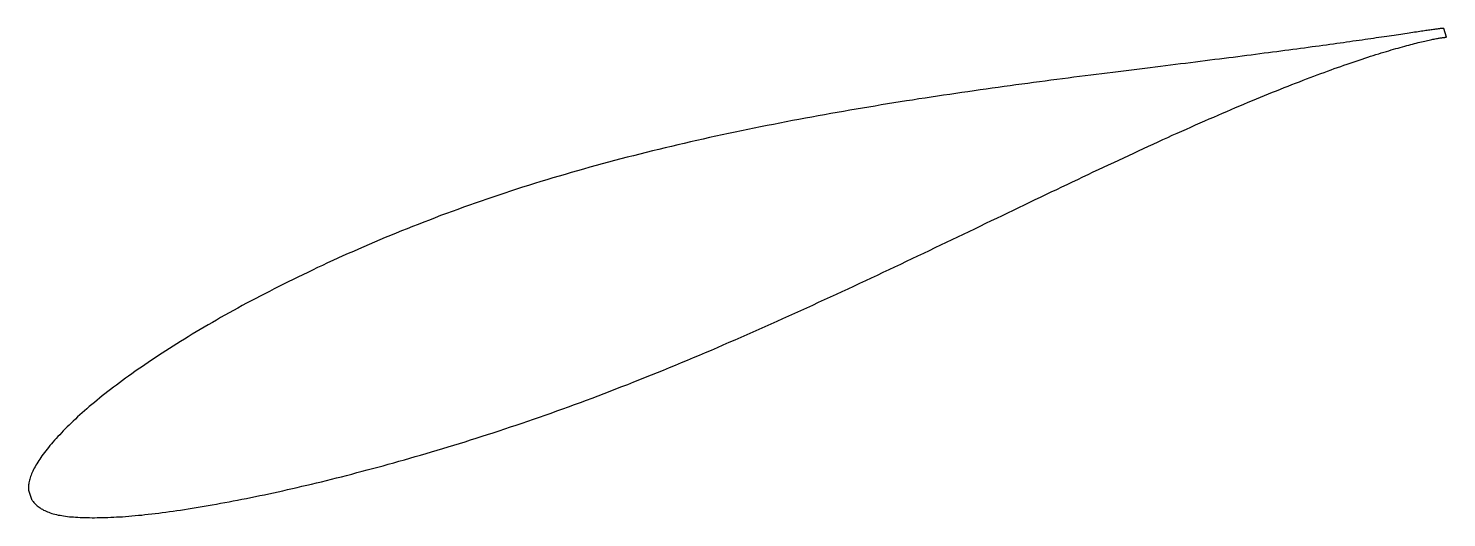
# Model space of a CAD drawing. Header units: metres. Extents: x -45 to 92, y -17 to 30.
import ezdxf

# ---------------------------------------------------------------- set-up
doc = ezdxf.new("R2010")
doc.units = ezdxf.units.M

msp = doc.modelspace()

# ---------------------------------------------------------------- linework, layer by layer
msp.add_lwpolyline([(91.31, 30.47), (91.3, 30.47), (91.29, 30.47), (91.28, 30.47), (91.26, 30.47), (91.24, 30.47), (91.2, 30.46), (91.17, 30.46), (91.13, 30.46), (91.08, 30.45), (91.03, 30.45), (90.97, 30.44), (90.9, 30.43), (90.84, 30.42), (90.76, 30.41), (90.68, 30.4), (90.6, 30.39), (90.51, 30.38), (90.41, 30.37), (90.31, 30.35), (90.2, 30.34), (90.09, 30.32), (89.97, 30.3), (89.85, 30.29), (89.72, 30.27), (89.59, 30.25), (89.45, 30.23), (89.3, 30.21), (89.15, 30.19), (89, 30.16), (88.84, 30.14), (88.67, 30.11), (88.5, 30.09), (88.33, 30.06), (88.14, 30.04), (87.96, 30.01), (87.77, 29.98), (87.57, 29.95), (87.37, 29.92), (87.16, 29.89), (86.95, 29.86), (86.73, 29.82), (86.51, 29.79), (86.28, 29.76), (86.04, 29.72), (85.81, 29.69), (85.56, 29.65), (85.31, 29.62), (85.06, 29.58), (84.8, 29.54), (84.54, 29.5), (84.27, 29.46), (84, 29.42), (83.72, 29.38), (83.43, 29.34), (83.15, 29.3), (82.85, 29.26), (82.55, 29.22), (82.25, 29.17), (81.94, 29.13), (81.63, 29.08), (81.31, 29.04), (80.99, 29), (80.66, 28.95), (80.33, 28.9), (79.99, 28.86), (79.65, 28.81), (79.3, 28.76), (78.95, 28.71), (78.6, 28.67), (78.24, 28.62), (77.87, 28.57), (77.5, 28.52), (77.13, 28.47), (76.75, 28.42), (76.37, 28.37), (75.98, 28.32), (75.59, 28.27), (75.19, 28.21), (74.79, 28.16), (74.39, 28.11), (73.98, 28.06), (73.57, 28), (73.15, 27.95), (72.73, 27.89), (72.3, 27.84), (71.87, 27.78), (71.44, 27.73), (71, 27.67), (70.56, 27.62), (70.11, 27.56), (69.66, 27.5), (69.21, 27.45), (68.75, 27.39), (68.29, 27.33), (67.82, 27.27), (67.35, 27.21), (66.88, 27.15), (66.4, 27.09), (65.92, 27.03), (65.44, 26.97), (64.95, 26.91), (64.46, 26.85), (63.97, 26.79), (63.47, 26.73), (62.97, 26.66), (62.46, 26.6), (61.95, 26.54), (61.44, 26.47), (60.93, 26.41), (60.41, 26.34), (59.89, 26.28), (59.37, 26.21), (58.84, 26.15), (58.31, 26.08), (57.78, 26.01), (57.24, 25.94), (56.7, 25.87), (56.16, 25.81), (55.62, 25.74), (55.07, 25.66), (54.52, 25.59), (53.97, 25.52), (53.41, 25.45), (52.86, 25.38), (52.3, 25.3), (51.73, 25.23), (51.17, 25.15), (50.6, 25.08), (50.03, 25), (49.46, 24.92), (48.89, 24.84), (48.31, 24.76), (47.73, 24.68), (47.15, 24.6), (46.57, 24.52), (45.99, 24.44), (45.4, 24.35), (44.82, 24.27), (44.23, 24.18), (43.64, 24.09), (43.04, 24.01), (42.45, 23.92), (41.85, 23.83), (41.26, 23.74), (40.66, 23.65), (40.06, 23.55), (39.46, 23.46), (38.86, 23.36), (38.25, 23.27), (37.65, 23.17), (37.04, 23.07), (36.44, 22.97), (35.83, 22.87), (35.22, 22.77), (34.61, 22.66), (34, 22.56), (33.39, 22.45), (32.77, 22.35), (32.16, 22.24), (31.55, 22.13), (30.94, 22.02), (30.32, 21.9), (29.71, 21.79), (29.09, 21.68), (28.47, 21.56), (27.86, 21.44), (27.24, 21.32), (26.63, 21.2), (26.01, 21.08), (25.39, 20.96), (24.78, 20.83), (24.16, 20.7), (23.54, 20.58), (22.93, 20.45), (22.31, 20.32), (21.69, 20.19), (21.08, 20.05), (20.46, 19.92), (19.85, 19.78), (19.23, 19.64), (18.62, 19.5), (18.01, 19.36), (17.39, 19.22), (16.78, 19.07), (16.17, 18.93), (15.56, 18.78), (14.95, 18.63), (14.34, 18.48), (13.73, 18.33), (13.13, 18.17), (12.52, 18.02), (11.91, 17.86), (11.31, 17.7), (10.71, 17.54), (10.11, 17.38), (9.51, 17.22), (8.91, 17.05), (8.31, 16.88), (7.71, 16.71), (7.12, 16.54), (6.53, 16.37), (5.94, 16.2), (5.35, 16.02), (4.76, 15.85), (4.17, 15.67), (3.59, 15.49), (3.01, 15.3), (2.43, 15.12), (1.85, 14.93), (1.27, 14.75), (0.7, 14.56), (0.12, 14.37), (-0.45, 14.18), (-1.01, 13.98), (-1.58, 13.79), (-2.14, 13.59), (-2.71, 13.39), (-3.26, 13.19), (-3.82, 12.99), (-4.38, 12.79), (-4.93, 12.58), (-5.48, 12.38), (-6.02, 12.17), (-6.57, 11.96), (-7.11, 11.75), (-7.65, 11.54), (-8.19, 11.33), (-8.72, 11.12), (-9.25, 10.9), (-9.78, 10.69), (-10.31, 10.47), (-10.83, 10.26), (-11.35, 10.04), (-11.87, 9.82), (-12.38, 9.6), (-12.89, 9.38), (-13.4, 9.15), (-13.9, 8.93), (-14.41, 8.71), (-14.91, 8.49), (-15.4, 8.26), (-15.9, 8.04), (-16.39, 7.81), (-16.87, 7.58), (-17.36, 7.36), (-17.84, 7.13), (-18.31, 6.9), (-18.79, 6.68), (-19.26, 6.45), (-19.72, 6.22), (-20.19, 5.99), (-20.65, 5.76), (-21.1, 5.53), (-21.56, 5.3), (-22.01, 5.07), (-22.45, 4.84), (-22.89, 4.61), (-23.33, 4.38), (-23.77, 4.15), (-24.2, 3.92), (-24.63, 3.69), (-25.05, 3.45), (-25.47, 3.22), (-25.89, 2.99), (-26.3, 2.76), (-26.71, 2.53), (-27.11, 2.3), (-27.51, 2.07), (-27.91, 1.84), (-28.3, 1.61), (-28.69, 1.38), (-29.08, 1.15), (-29.46, 0.92), (-29.83, 0.69), (-30.21, 0.46), (-30.57, 0.23), (-30.94, 0.01), (-31.3, -0.22), (-31.66, -0.45), (-32.01, -0.67), (-32.35, -0.9), (-32.7, -1.12), (-33.04, -1.35), (-33.37, -1.57), (-33.7, -1.79), (-34.03, -2.02), (-34.35, -2.24), (-34.67, -2.46), (-34.98, -2.68), (-35.29, -2.9), (-35.59, -3.11), (-35.89, -3.33), (-36.19, -3.55), (-36.48, -3.76), (-36.77, -3.98), (-37.05, -4.19), (-37.33, -4.4), (-37.6, -4.61), (-37.87, -4.82), (-38.13, -5.03), (-38.39, -5.24), (-38.64, -5.45), (-38.89, -5.65), (-39.14, -5.86), (-39.38, -6.06), (-39.61, -6.27), (-39.84, -6.47), (-40.07, -6.67), (-40.29, -6.87), (-40.51, -7.06), (-40.72, -7.26), (-40.93, -7.46), (-41.13, -7.65), (-41.33, -7.84), (-41.52, -8.03), (-41.71, -8.22), (-41.89, -8.41), (-42.07, -8.59), (-42.24, -8.78), (-42.41, -8.96), (-42.57, -9.14), (-42.73, -9.31), (-42.89, -9.49), (-43.03, -9.66), (-43.18, -9.83), (-43.32, -10), (-43.45, -10.17), (-43.58, -10.33), (-43.71, -10.5), (-43.83, -10.66), (-43.95, -10.82), (-44.06, -10.97), (-44.16, -11.13), (-44.26, -11.28), (-44.36, -11.43), (-44.45, -11.58), (-44.54, -11.72), (-44.62, -11.87), (-44.7, -12.01), (-44.77, -12.15), (-44.83, -12.29), (-44.89, -12.42), (-44.95, -12.55), (-45, -12.69), (-45.05, -12.81), (-45.09, -12.94), (-45.13, -13.06), (-45.16, -13.18), (-45.19, -13.3), (-45.21, -13.41), (-45.23, -13.52), (-45.24, -13.63), (-45.25, -13.73), (-45.26, -13.82), (-45.26, -13.91), (-45.26, -13.99), (-45.26, -14.05), (-45.26, -14.1), (-45.26, -14.14), (-44.97, -15.01), (-44.97, -15.01), (-44.95, -15.03), (-44.93, -15.06), (-44.89, -15.11), (-44.85, -15.17), (-44.79, -15.24), (-44.73, -15.31), (-44.66, -15.39), (-44.59, -15.47), (-44.51, -15.55), (-44.42, -15.63), (-44.33, -15.7), (-44.23, -15.78), (-44.13, -15.85), (-44.02, -15.92), (-43.91, -15.98), (-43.8, -16.05), (-43.68, -16.11), (-43.55, -16.16), (-43.42, -16.22), (-43.29, -16.27), (-43.15, -16.32), (-43, -16.37), (-42.86, -16.41), (-42.7, -16.45), (-42.54, -16.49), (-42.38, -16.53), (-42.21, -16.56), (-42.04, -16.59), (-41.86, -16.62), (-41.68, -16.64), (-41.49, -16.67), (-41.3, -16.69), (-41.11, -16.7), (-40.9, -16.72), (-40.7, -16.74), (-40.49, -16.75), (-40.27, -16.76), (-40.05, -16.77), (-39.83, -16.77), (-39.6, -16.78), (-39.36, -16.78), (-39.12, -16.79), (-38.88, -16.79), (-38.63, -16.78), (-38.37, -16.78), (-38.11, -16.78), (-37.85, -16.77), (-37.58, -16.76), (-37.31, -16.75), (-37.03, -16.74), (-36.75, -16.72), (-36.46, -16.7), (-36.17, -16.69), (-35.88, -16.66), (-35.58, -16.64), (-35.27, -16.62), (-34.96, -16.59), (-34.65, -16.56), (-34.33, -16.53), (-34.01, -16.49), (-33.69, -16.46), (-33.36, -16.42), (-33.02, -16.38), (-32.68, -16.34), (-32.34, -16.3), (-32, -16.25), (-31.64, -16.2), (-31.29, -16.15), (-30.93, -16.1), (-30.57, -16.05), (-30.2, -15.99), (-29.83, -15.93), (-29.45, -15.88), (-29.07, -15.81), (-28.69, -15.75), (-28.3, -15.68), (-27.91, -15.62), (-27.52, -15.55), (-27.12, -15.48), (-26.72, -15.4), (-26.31, -15.33), (-25.9, -15.25), (-25.49, -15.17), (-25.07, -15.09), (-24.65, -15.01), (-24.22, -14.93), (-23.8, -14.84), (-23.36, -14.75), (-22.93, -14.66), (-22.49, -14.57), (-22.05, -14.47), (-21.6, -14.38), (-21.16, -14.28), (-20.7, -14.18), (-20.25, -14.08), (-19.79, -13.97), (-19.33, -13.87), (-18.86, -13.76), (-18.4, -13.65), (-17.93, -13.54), (-17.45, -13.43), (-16.98, -13.31), (-16.5, -13.19), (-16.01, -13.07), (-15.53, -12.95), (-15.04, -12.83), (-14.55, -12.7), (-14.06, -12.57), (-13.56, -12.44), (-13.06, -12.31), (-12.56, -12.18), (-12.06, -12.04), (-11.55, -11.91), (-11.04, -11.77), (-10.53, -11.63), (-10.01, -11.48), (-9.5, -11.34), (-8.98, -11.19), (-8.46, -11.04), (-7.93, -10.89), (-7.41, -10.74), (-6.88, -10.58), (-6.35, -10.43), (-5.82, -10.27), (-5.28, -10.11), (-4.75, -9.95), (-4.21, -9.78), (-3.67, -9.62), (-3.13, -9.45), (-2.59, -9.28), (-2.04, -9.11), (-1.49, -8.93), (-0.95, -8.76), (-0.4, -8.58), (0.16, -8.4), (0.71, -8.21), (1.26, -8.03), (1.82, -7.84), (2.37, -7.65), (2.93, -7.46), (3.49, -7.27), (4.05, -7.07), (4.62, -6.88), (5.18, -6.68), (5.74, -6.48), (6.31, -6.27), (6.87, -6.07), (7.44, -5.86), (8.01, -5.65), (8.58, -5.44), (9.15, -5.23), (9.72, -5.01), (10.29, -4.8), (10.86, -4.58), (11.43, -4.36), (12, -4.13), (12.58, -3.91), (13.15, -3.68), (13.73, -3.45), (14.3, -3.22), (14.88, -2.99), (15.45, -2.76), (16.03, -2.53), (16.6, -2.29), (17.18, -2.05), (17.76, -1.81), (18.33, -1.57), (18.91, -1.33), (19.49, -1.09), (20.06, -0.84), (20.64, -0.6), (21.22, -0.35), (21.79, -0.1), (22.37, 0.15), (22.95, 0.4), (23.52, 0.65), (24.1, 0.91), (24.68, 1.16), (25.25, 1.41), (25.83, 1.67), (26.4, 1.93), (26.98, 2.18), (27.55, 2.44), (28.13, 2.7), (28.7, 2.96), (29.28, 3.22), (29.85, 3.48), (30.42, 3.74), (30.99, 4.01), (31.56, 4.27), (32.13, 4.53), (32.7, 4.79), (33.27, 5.06), (33.84, 5.32), (34.4, 5.58), (34.97, 5.85), (35.54, 6.11), (36.1, 6.38), (36.66, 6.64), (37.23, 6.91), (37.79, 7.17), (38.35, 7.44), (38.91, 7.7), (39.46, 7.97), (40.02, 8.23), (40.57, 8.5), (41.13, 8.76), (41.68, 9.02), (42.23, 9.29), (42.78, 9.55), (43.33, 9.81), (43.88, 10.08), (44.42, 10.34), (44.97, 10.6), (45.51, 10.86), (46.05, 11.12), (46.59, 11.38), (47.13, 11.64), (47.67, 11.9), (48.2, 12.15), (48.73, 12.41), (49.26, 12.66), (49.79, 12.92), (50.32, 13.17), (50.85, 13.42), (51.37, 13.68), (51.89, 13.93), (52.41, 14.17), (52.93, 14.42), (53.44, 14.67), (53.96, 14.92), (54.47, 15.16), (54.98, 15.4), (55.48, 15.64), (55.99, 15.88), (56.49, 16.12), (56.99, 16.36), (57.49, 16.6), (57.99, 16.83), (58.48, 17.06), (58.97, 17.29), (59.46, 17.52), (59.95, 17.75), (60.43, 17.98), (60.91, 18.2), (61.39, 18.42), (61.87, 18.64), (62.34, 18.86), (62.81, 19.08), (63.28, 19.29), (63.74, 19.51), (64.21, 19.72), (64.67, 19.93), (65.12, 20.14), (65.58, 20.34), (66.03, 20.54), (66.48, 20.74), (66.92, 20.94), (67.37, 21.14), (67.8, 21.33), (68.24, 21.53), (68.68, 21.72), (69.11, 21.9), (69.53, 22.09), (69.96, 22.27), (70.38, 22.45), (70.8, 22.63), (71.21, 22.81), (71.62, 22.98), (72.03, 23.16), (72.43, 23.33), (72.84, 23.49), (73.23, 23.66), (73.63, 23.82), (74.02, 23.98), (74.41, 24.14), (74.79, 24.3), (75.17, 24.45), (75.55, 24.6), (75.92, 24.75), (76.29, 24.89), (76.65, 25.04), (77.02, 25.18), (77.38, 25.32), (77.73, 25.45), (78.08, 25.59), (78.43, 25.72), (78.77, 25.85), (79.11, 25.98), (79.44, 26.1), (79.78, 26.22), (80.1, 26.34), (80.43, 26.46), (80.75, 26.58), (81.06, 26.69), (81.37, 26.8), (81.68, 26.91), (81.98, 27.01), (82.28, 27.11), (82.57, 27.21), (82.86, 27.31), (83.15, 27.41), (83.43, 27.5), (83.71, 27.59), (83.98, 27.68), (84.25, 27.77), (84.51, 27.85), (84.77, 27.94), (85.03, 28.02), (85.28, 28.09), (85.53, 28.17), (85.77, 28.24), (86.01, 28.31), (86.24, 28.38), (86.47, 28.45), (86.69, 28.51), (86.91, 28.57), (87.12, 28.63), (87.33, 28.69), (87.54, 28.75), (87.74, 28.8), (87.93, 28.86), (88.12, 28.91), (88.31, 28.95), (88.49, 29), (88.66, 29.04), (88.83, 29.09), (89, 29.13), (89.16, 29.17), (89.32, 29.2), (89.47, 29.24), (89.61, 29.27), (89.75, 29.3), (89.89, 29.33), (90.02, 29.36), (90.15, 29.39), (90.27, 29.41), (90.38, 29.43), (90.49, 29.46), (90.6, 29.48), (90.7, 29.49), (90.79, 29.51), (90.88, 29.53), (90.97, 29.54), (91.05, 29.55), (91.12, 29.57), (91.19, 29.58), (91.25, 29.58), (91.31, 29.59), (91.36, 29.6), (91.41, 29.6), (91.45, 29.61), (91.49, 29.61), (91.52, 29.61), (91.54, 29.62), (91.56, 29.62), (91.58, 29.62), (91.58, 29.62), (91.59, 29.62)], close=True)

doc.saveas('drawing.dxf')
